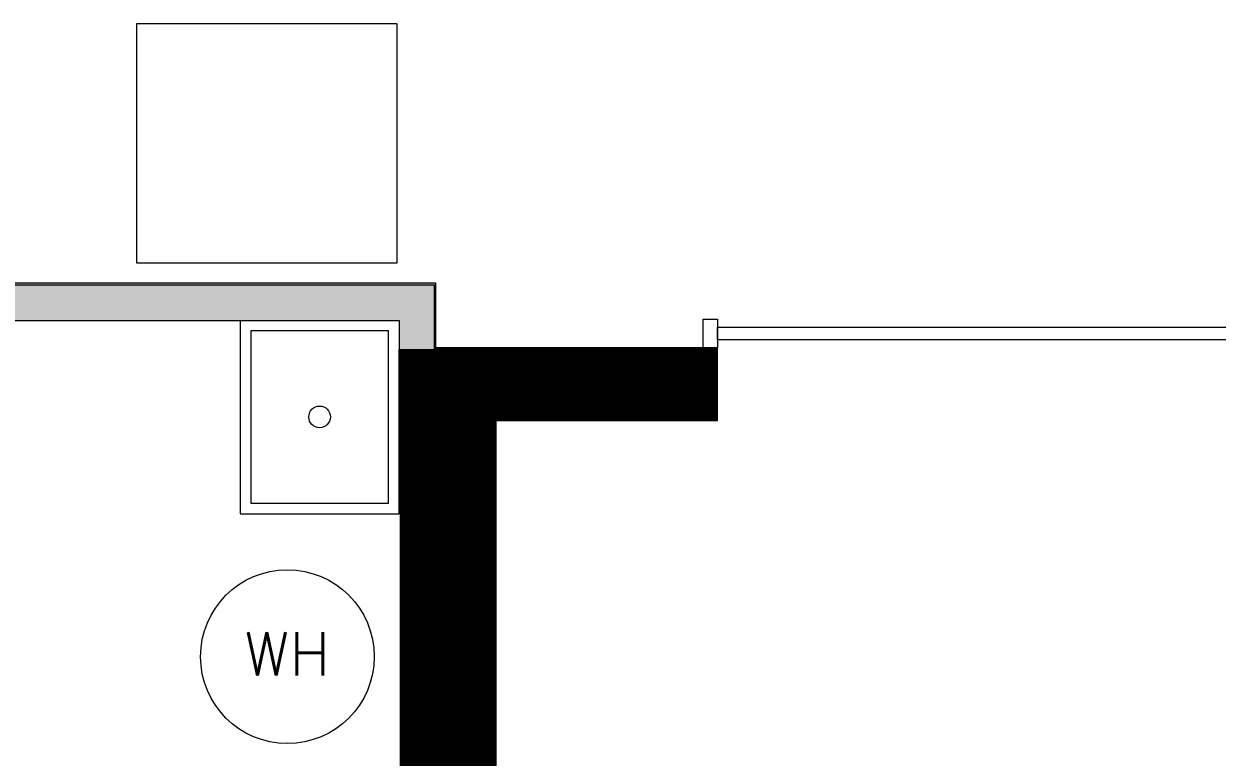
# Model space of a CAD drawing. Header units: inches. Extents: x -675 to 1187, y -924 to 1124.
# Drawn here: x 695.6 to 860.5, y -526.4 to -425.2 of the extents above; entities that cross this region are included whole.
import ezdxf

# ---------------------------------------------------------------- set-up
doc = ezdxf.new("R2010")
doc.units = ezdxf.units.IN
doc.header["$MEASUREMENT"] = 0
for name, color, linetype, lineweight in [('A-Furn-Chair', 250, 'Continuous', 13), ('A-Wall-E', 50, 'Continuous', 9), ('A-WALL-PATT', 111, 'Continuous', 13), ('Base_dwg', 8, 'Continuous', 9), ('core and shell', 50, 'Continuous', 9), ('I-WALL', 2, 'Continuous', 13)]:
    doc.layers.add(name, color=color, linetype=linetype, lineweight=lineweight)
doc.styles.add('RomanS_1', font='romans__.ttf', dxfattribs={"height": 6})

# ---------------------------------------------------------------- blocks, each defined once
blk = doc.blocks.new('Base_dwg__U390-727964-Level 1 Copy 1')
at = {"layer": 'A-Wall-E'}
for points in [[(-2.25, -2.25), (-2.5, -2.5), (65.21, -2.5), (65.21, -2.25), (2.56, -2.25)], [(109.27, -2.25), (105.21, -2.25), (105.21, -2.5), (114.21, -2.5), (113.96, -2.25)]]:
    blk.add_hatch(color=256, dxfattribs=at).paths.add_polyline_path(points, flags=0)
at = {"layer": 'A-Wall-E', "flags": 128}
for points in [[(-2.5, -2.5), (65.21, -2.5), (65.21, -2.25)], [(105.21, -2.25), (105.21, -2.5), (114.21, -2.5)]]:
    blk.add_lwpolyline(points, dxfattribs=at)
blk = doc.blocks.new('Base_dwg__U392-727966-Level 1 Copy 1')
at = {"layer": 'A-Wall-E'}
blk.add_hatch(color=256, dxfattribs=at).paths.add_polyline_path([(6.51, 2.5), (-2.5, 2.5), (-2.25, 2.25), (-2.25, 2.31), (6.51, 2.31)], flags=0)
at = {"layer": 'A-Wall-E', "flags": 128}
blk.add_lwpolyline([(6.51, 2.31), (6.51, 2.5), (-2.5, 2.5)], dxfattribs=at)
blk = doc.blocks.new('Base_dwg-531197-Level 1 Copy 1')
at = {"color": 50, "lineweight": 9}
blk.add_circle((1732.83, 411.39), 12, dxfattribs=at)
at = {"layer": 'A-Furn-Chair', "flags": 128}
for points in [[(1712, 498.8), (1712, 465.8), (1748, 465.8), (1748, 498.8)], [(1727.79, 432.61), (1746.79, 432.61), (1746.79, 456.41), (1727.79, 456.41), (1727.79, 432.61), (1746.79, 432.61), (1746.79, 456.41), (1727.79, 456.41)]]:
    blk.add_lwpolyline(points, close=True, dxfattribs=at)
blk.add_lwpolyline([(1726.29, 457.84), (1726.29, 431.11), (1748.29, 431.11), (1748.29, 453.83)], dxfattribs=at)
blk.add_lwpolyline([(1726.29, 457.84), (1726.29, 431.11), (1748.29, 431.11), (1748.29, 453.83)], dxfattribs=at)
at = {"layer": 'A-Furn-Chair'}
blk.add_circle((1737.29, 444.51), 1.5, dxfattribs=at)
blk.add_circle((1737.29, 444.51), 1.5, dxfattribs=at)
at = {"layer": 'core and shell'}
for p, q in [((1804.29, 456.91), (1876.29, 456.91)), ((1753.17, 454.03), (1753.29, 454.03)), ((1792.29, 453.96), (1753.17, 453.96)), ((1792.29, 453.83), (1753.17, 453.83)), ((1761.77, 444.03), (1761.77, 454.03)), ((1761.9, 444.03), (1761.9, 454.03)), ((1762.02, 444.03), (1762.02, 454.03)), ((1762.15, 444.03), (1762.15, 454.03)), ((1762.27, 444.03), (1762.27, 454.03)), ((1762.4, 444.03), (1762.4, 454.03)), ((1762.52, 444.03), (1762.52, 454.03)), ((1762.65, 444.03), (1762.65, 454.03)), ((1762.77, 444.03), (1762.77, 454.03)), ((1762.9, 444.03), (1762.9, 454.03)), ((1763.02, 444.03), (1763.02, 454.03)), ((1763.15, 444.03), (1763.15, 454.03)), ((1763.27, 444.03), (1763.27, 454.03)), ((1763.4, 444.03), (1763.4, 454.03)), ((1763.52, 444.03), (1763.52, 454.03)), ((1763.65, 444.03), (1763.65, 454.03)), ((1763.77, 444.03), (1763.77, 454.03)), ((1763.9, 444.03), (1763.9, 454.03)), ((1764.02, 444.03), (1764.02, 454.03)), ((1764.15, 444.03), (1764.15, 454.03)), ((1764.27, 444.03), (1764.27, 454.03)), ((1764.4, 444.03), (1764.4, 454.03)), ((1764.52, 444.03), (1764.52, 454.03)), ((1764.65, 444.03), (1764.65, 454.03)), ((1764.77, 444.03), (1764.77, 454.03)), ((1764.9, 444.03), (1764.9, 454.03)), ((1765.02, 444.03), (1765.02, 454.03)), ((1765.15, 444.03), (1765.15, 454.03)), ((1765.27, 444.03), (1765.27, 454.03)), ((1765.4, 444.03), (1765.4, 454.03)), ((1765.52, 444.03), (1765.52, 454.03)), ((1765.65, 444.03), (1765.65, 454.03)), ((1765.77, 444.03), (1765.77, 454.03)), ((1765.9, 444.03), (1765.9, 454.03)), ((1766.02, 444.03), (1766.02, 454.03)), ((1766.15, 444.03), (1766.15, 454.03)), ((1766.27, 444.03), (1766.27, 454.03)), ((1766.4, 444.03), (1766.4, 454.03)), ((1766.52, 444.03), (1766.52, 454.03)), ((1766.65, 444.03), (1766.65, 454.03)), ((1766.77, 444.03), (1766.77, 454.03)), ((1766.9, 444.03), (1766.9, 454.03)), ((1767.02, 444.03), (1767.02, 454.03)), ((1767.15, 444.03), (1767.15, 454.03)), ((1767.27, 444.03), (1767.27, 454.03)), ((1767.4, 444.03), (1767.4, 454.03)), ((1767.52, 444.03), (1767.52, 454.03)), ((1767.65, 444.03), (1767.65, 454.03)), ((1767.77, 444.03), (1767.77, 454.03)), ((1767.9, 444.03), (1767.9, 454.03)), ((1768.02, 444.03), (1768.02, 454.03)), ((1768.15, 444.03), (1768.15, 454.03)), ((1768.27, 444.03), (1768.27, 454.03)), ((1768.4, 444.03), (1768.4, 454.03)), ((1768.52, 444.03), (1768.52, 454.03)), ((1768.65, 444.03), (1768.65, 454.03)), ((1768.77, 444.03), (1768.77, 454.03)), ((1768.9, 444.03), (1768.9, 454.03)), ((1769.02, 444.03), (1769.02, 454.03)), ((1769.15, 444.03), (1769.15, 454.03)), ((1769.27, 444.03), (1769.27, 454.03)), ((1769.4, 444.03), (1769.4, 454.03)), ((1769.52, 444.03), (1769.52, 454.03)), ((1769.65, 444.03), (1769.65, 454.03)), ((1769.77, 444.03), (1769.77, 454.03)), ((1769.9, 444.03), (1769.9, 454.03)), ((1770.02, 444.03), (1770.02, 454.03)), ((1770.15, 444.03), (1770.15, 454.03)), ((1770.27, 444.03), (1770.27, 454.03)), ((1770.4, 444.03), (1770.4, 454.03)), ((1770.52, 444.03), (1770.52, 454.03)), ((1770.65, 444.03), (1770.65, 454.03)), ((1770.77, 444.03), (1770.77, 454.03)), ((1770.9, 444.03), (1770.9, 454.03)), ((1771.02, 444.03), (1771.02, 454.03)), ((1771.15, 444.03), (1771.15, 454.03)), ((1771.27, 444.03), (1771.27, 454.03)), ((1771.4, 444.03), (1771.4, 454.03)), ((1771.52, 444.03), (1771.52, 454.03)), ((1771.65, 444.03), (1771.65, 454.03)), ((1771.77, 444.03), (1771.77, 454.03)), ((1771.9, 444.03), (1771.9, 454.03)), ((1772.02, 444.03), (1772.02, 454.03)), ((1772.15, 444.03), (1772.15, 454.03)), ((1772.27, 444.03), (1772.27, 454.03)), ((1772.4, 444.03), (1772.4, 454.03)), ((1772.52, 444.03), (1772.52, 454.03)), ((1772.65, 444.03), (1772.65, 454.03)), ((1772.77, 444.03), (1772.77, 454.03)), ((1772.9, 444.03), (1772.9, 454.03)), ((1773.02, 444.03), (1773.02, 454.03)), ((1773.15, 444.03), (1773.15, 454.03)), ((1773.27, 444.03), (1773.27, 454.03)), ((1773.4, 444.03), (1773.4, 454.03)), ((1773.52, 444.03), (1773.52, 454.03)), ((1773.65, 444.03), (1773.65, 454.03)), ((1773.77, 444.03), (1773.77, 454.03)), ((1773.9, 444.03), (1773.9, 454.03)), ((1774.02, 444.03), (1774.02, 454.03)), ((1774.15, 444.03), (1774.15, 454.03)), ((1774.27, 444.03), (1774.27, 454.03)), ((1774.4, 444.03), (1774.4, 454.03)), ((1774.52, 444.03), (1774.52, 454.03)), ((1774.65, 444.03), (1774.65, 454.03)), ((1774.77, 444.03), (1774.77, 454.03)), ((1774.9, 444.03), (1774.9, 454.03)), ((1775.02, 444.03), (1775.02, 454.03)), ((1775.15, 444.03), (1775.15, 454.03)), ((1775.27, 444.03), (1775.27, 454.03)), ((1775.4, 444.03), (1775.4, 454.03)), ((1775.52, 444.03), (1775.52, 454.03)), ((1775.65, 444.03), (1775.65, 454.03)), ((1775.77, 444.03), (1775.77, 454.03)), ((1775.9, 444.03), (1775.9, 454.03)), ((1776.02, 444.03), (1776.02, 454.03)), ((1776.15, 444.03), (1776.15, 454.03)), ((1776.27, 444.03), (1776.27, 454.03)), ((1776.4, 444.03), (1776.4, 454.03)), ((1776.52, 444.03), (1776.52, 454.03)), ((1776.65, 444.03), (1776.65, 454.03)), ((1776.77, 444.03), (1776.77, 454.03)), ((1776.9, 444.03), (1776.9, 454.03)), ((1777.02, 444.03), (1777.02, 454.03)), ((1777.15, 444.03), (1777.15, 454.03)), ((1777.27, 444.03), (1777.27, 454.03)), ((1777.4, 444.03), (1777.4, 454.03)), ((1777.52, 444.03), (1777.52, 454.03)), ((1777.65, 444.03), (1777.65, 454.03)), ((1777.77, 444.03), (1777.77, 454.03)), ((1777.9, 444.03), (1777.9, 454.03)), ((1778.02, 444.03), (1778.02, 454.03)), ((1778.15, 444.03), (1778.15, 454.03)), ((1778.27, 444.03), (1778.27, 454.03)), ((1778.4, 444.03), (1778.4, 454.03)), ((1778.52, 444.03), (1778.52, 454.03)), ((1778.65, 444.03), (1778.65, 454.03)), ((1778.77, 444.03), (1778.77, 454.03)), ((1778.9, 444.03), (1778.9, 454.03)), ((1779.02, 444.03), (1779.02, 454.03)), ((1779.15, 444.03), (1779.15, 454.03)), ((1779.27, 444.03), (1779.27, 454.03)), ((1779.4, 444.03), (1779.4, 454.03)), ((1779.52, 444.03), (1779.52, 454.03)), ((1779.65, 444.03), (1779.65, 454.03)), ((1779.77, 444.03), (1779.77, 454.03)), ((1779.9, 444.03), (1779.9, 454.03)), ((1780.02, 444.03), (1780.02, 454.03)), ((1780.15, 444.03), (1780.15, 454.03)), ((1780.27, 444.03), (1780.27, 454.03)), ((1780.4, 444.03), (1780.4, 454.03)), ((1780.52, 444.03), (1780.52, 454.03)), ((1780.65, 444.03), (1780.65, 454.03)), ((1780.77, 444.03), (1780.77, 454.03)), ((1780.9, 444.03), (1780.9, 454.03)), ((1781.02, 444.03), (1781.02, 454.03)), ((1781.15, 444.03), (1781.15, 454.03)), ((1781.27, 444.03), (1781.27, 454.03)), ((1781.4, 444.03), (1781.4, 454.03)), ((1781.52, 444.03), (1781.52, 454.03)), ((1781.65, 444.03), (1781.65, 454.03)), ((1781.77, 444.03), (1781.77, 454.03)), ((1781.9, 444.03), (1781.9, 454.03)), ((1782.02, 444.03), (1782.02, 454.03)), ((1782.15, 444.03), (1782.15, 454.03)), ((1782.27, 444.03), (1782.27, 454.03)), ((1782.4, 444.03), (1782.4, 454.03)), ((1782.52, 444.03), (1782.52, 454.03)), ((1782.65, 444.03), (1782.65, 454.03)), ((1782.77, 444.03), (1782.77, 454.03)), ((1782.9, 444.03), (1782.9, 454.03)), ((1783.02, 444.03), (1783.02, 454.03)), ((1783.15, 444.03), (1783.15, 454.03)), ((1783.27, 444.03), (1783.27, 454.03)), ((1783.4, 444.03), (1783.4, 454.03)), ((1783.52, 444.03), (1783.52, 454.03)), ((1783.65, 444.03), (1783.65, 454.03)), ((1783.77, 444.03), (1783.77, 454.03)), ((1783.9, 444.03), (1783.9, 454.03)), ((1784.02, 444.03), (1784.02, 454.03)), ((1784.15, 444.03), (1784.15, 454.03)), ((1784.27, 444.03), (1784.27, 454.03)), ((1784.4, 444.03), (1784.4, 454.03)), ((1784.52, 444.03), (1784.52, 454.03)), ((1784.65, 444.03), (1784.65, 454.03)), ((1784.77, 444.03), (1784.77, 454.03)), ((1784.9, 444.03), (1784.9, 454.03)), ((1785.02, 444.03), (1785.02, 454.03)), ((1785.15, 444.03), (1785.15, 454.03)), ((1785.27, 444.03), (1785.27, 454.03)), ((1785.4, 444.03), (1785.4, 454.03)), ((1785.52, 444.03), (1785.52, 454.03)), ((1785.65, 444.03), (1785.65, 454.03)), ((1785.77, 444.03), (1785.77, 454.03)), ((1785.9, 444.03), (1785.9, 454.03)), ((1786.02, 444.03), (1786.02, 454.03)), ((1786.15, 444.03), (1786.15, 454.03)), ((1786.27, 444.03), (1786.27, 454.03)), ((1786.4, 444.03), (1786.4, 454.03)), ((1786.52, 444.03), (1786.52, 454.03)), ((1786.65, 444.03), (1786.65, 454.03)), ((1786.77, 444.03), (1786.77, 454.03)), ((1786.9, 444.03), (1786.9, 454.03)), ((1787.02, 444.03), (1787.02, 454.03)), ((1787.15, 444.03), (1787.15, 454.03)), ((1787.27, 444.03), (1787.27, 454.03)), ((1787.4, 444.03), (1787.4, 454.03)), ((1787.52, 444.03), (1787.52, 454.03)), ((1787.65, 444.03), (1787.65, 454.03)), ((1787.77, 444.03), (1787.77, 454.03)), ((1787.9, 444.03), (1787.9, 454.03)), ((1788.02, 444.03), (1788.02, 454.03)), ((1788.15, 444.03), (1788.15, 454.03)), ((1788.27, 444.03), (1788.27, 454.03)), ((1788.4, 444.03), (1788.4, 454.03)), ((1788.52, 444.03), (1788.52, 454.03)), ((1788.65, 444.03), (1788.65, 454.03)), ((1788.77, 444.03), (1788.77, 454.03)), ((1788.9, 444.03), (1788.9, 454.03)), ((1789.02, 444.03), (1789.02, 454.03)), ((1789.15, 444.03), (1789.15, 454.03)), ((1789.27, 444.03), (1789.27, 454.03)), ((1789.4, 444.03), (1789.4, 454.03)), ((1789.52, 444.03), (1789.52, 454.03)), ((1789.65, 444.03), (1789.65, 454.03)), ((1789.77, 444.03), (1789.77, 454.03)), ((1789.9, 444.03), (1789.9, 454.03)), ((1790.02, 444.03), (1790.02, 454.03)), ((1790.15, 444.03), (1790.15, 454.03)), ((1790.27, 444.03), (1790.27, 454.03)), ((1790.4, 444.03), (1790.4, 454.03)), ((1790.52, 444.03), (1790.52, 454.03)), ((1790.65, 444.03), (1790.65, 454.03)), ((1790.77, 444.03), (1790.77, 454.03)), ((1790.9, 444.03), (1790.9, 454.03)), ((1791.02, 444.03), (1791.02, 454.03)), ((1791.15, 444.03), (1791.15, 454.03)), ((1791.27, 444.03), (1791.27, 454.03)), ((1791.4, 444.03), (1791.4, 454.03)), ((1791.52, 444.03), (1791.52, 454.03)), ((1791.65, 444.03), (1791.65, 454.03)), ((1791.77, 444.03), (1791.77, 454.03)), ((1791.9, 444.03), (1791.9, 454.03)), ((1792.02, 444.03), (1792.02, 454.03)), ((1792.15, 444.03), (1792.15, 454.03)), ((1792.27, 444.03), (1792.27, 454.03)), ((1761.67, 443.96), (1748.42, 443.96)), ((1761.67, 443.83), (1748.42, 443.83)), ((1761.67, 443.71), (1748.42, 443.71)), ((1761.67, 443.58), (1748.42, 443.58)), ((1761.67, 443.46), (1748.42, 443.46)), ((1761.67, 443.33), (1748.42, 443.33)), ((1761.67, 443.21), (1748.42, 443.21)), ((1761.67, 443.08), (1748.42, 443.08)), ((1761.67, 442.96), (1748.42, 442.96)), ((1761.67, 442.83), (1748.42, 442.83)), ((1761.67, 442.71), (1748.42, 442.71)), ((1761.67, 442.58), (1748.42, 442.58)), ((1761.67, 442.46), (1748.42, 442.46)), ((1761.67, 442.33), (1748.42, 442.33)), ((1761.67, 442.21), (1748.42, 442.21)), ((1761.67, 442.08), (1748.42, 442.08)), ((1761.67, 441.96), (1748.42, 441.96)), ((1761.67, 441.83), (1748.42, 441.83)), ((1761.67, 441.71), (1748.42, 441.71)), ((1761.67, 441.58), (1748.42, 441.58)), ((1761.67, 441.46), (1748.42, 441.46)), ((1761.67, 441.33), (1748.42, 441.33)), ((1761.67, 441.21), (1748.42, 441.21)), ((1761.67, 441.08), (1748.42, 441.08)), ((1761.67, 440.96), (1748.42, 440.96)), ((1761.67, 440.83), (1748.42, 440.83)), ((1761.67, 440.71), (1748.42, 440.71)), ((1761.67, 440.58), (1748.42, 440.58)), ((1761.67, 440.46), (1748.42, 440.46)), ((1761.67, 440.33), (1748.42, 440.33)), ((1761.67, 440.21), (1748.42, 440.21)), ((1761.67, 440.08), (1748.42, 440.08)), ((1761.67, 439.96), (1748.42, 439.96)), ((1761.67, 439.83), (1748.42, 439.83)), ((1761.67, 439.71), (1748.42, 439.71)), ((1761.67, 439.58), (1748.42, 439.58)), ((1761.67, 439.46), (1748.42, 439.46)), ((1761.67, 439.33), (1748.42, 439.33)), ((1761.67, 439.21), (1748.42, 439.21)), ((1761.67, 439.08), (1748.42, 439.08)), ((1761.67, 438.96), (1748.42, 438.96)), ((1761.67, 438.83), (1748.42, 438.83)), ((1761.67, 438.71), (1748.42, 438.71)), ((1761.67, 438.58), (1748.42, 438.58)), ((1761.67, 438.46), (1748.42, 438.46)), ((1761.67, 438.33), (1748.42, 438.33)), ((1761.67, 438.21), (1748.42, 438.21)), ((1761.67, 438.08), (1748.42, 438.08)), ((1761.67, 437.96), (1748.42, 437.96)), ((1761.67, 437.83), (1748.42, 437.83)), ((1761.67, 437.71), (1748.42, 437.71)), ((1761.67, 437.58), (1748.42, 437.58)), ((1761.67, 437.46), (1748.42, 437.46)), ((1761.67, 437.33), (1748.42, 437.33)), ((1761.67, 437.21), (1748.42, 437.21)), ((1761.67, 437.08), (1748.42, 437.08)), ((1761.67, 436.96), (1748.42, 436.96)), ((1761.67, 436.83), (1748.42, 436.83)), ((1761.67, 436.71), (1748.42, 436.71)), ((1761.67, 436.58), (1748.42, 436.58)), ((1761.67, 436.46), (1748.42, 436.46)), ((1761.67, 436.33), (1748.42, 436.33)), ((1761.67, 436.21), (1748.42, 436.21)), ((1761.67, 436.08), (1748.42, 436.08)), ((1761.67, 435.96), (1748.42, 435.96)), ((1761.67, 435.83), (1748.42, 435.83)), ((1761.67, 435.71), (1748.42, 435.71)), ((1761.67, 435.58), (1748.42, 435.58)), ((1761.67, 435.46), (1748.42, 435.46)), ((1761.67, 435.33), (1748.42, 435.33)), ((1761.67, 435.21), (1748.42, 435.21)), ((1761.67, 435.08), (1748.42, 435.08)), ((1761.67, 434.96), (1748.42, 434.96)), ((1761.67, 434.83), (1748.42, 434.83)), ((1761.67, 434.71), (1748.42, 434.71)), ((1761.67, 434.58), (1748.42, 434.58)), ((1761.67, 434.46), (1748.42, 434.46)), ((1761.67, 434.33), (1748.42, 434.33)), ((1761.67, 434.21), (1748.42, 434.21)), ((1761.67, 434.08), (1748.42, 434.08)), ((1761.67, 433.96), (1748.42, 433.96)), ((1761.67, 433.83), (1748.42, 433.83)), ((1761.67, 433.71), (1748.42, 433.71)), ((1761.67, 433.58), (1748.42, 433.58)), ((1761.67, 433.46), (1748.42, 433.46)), ((1761.67, 433.33), (1748.42, 433.33)), ((1761.67, 433.21), (1748.42, 433.21)), ((1761.67, 433.08), (1748.42, 433.08)), ((1761.67, 432.96), (1748.42, 432.96)), ((1761.67, 432.83), (1748.42, 432.83)), ((1761.67, 432.71), (1748.42, 432.71)), ((1761.67, 432.58), (1748.42, 432.58)), ((1761.67, 432.46), (1748.42, 432.46)), ((1761.67, 432.33), (1748.42, 432.33)), ((1761.67, 432.21), (1748.42, 432.21)), ((1761.67, 432.08), (1748.42, 432.08)), ((1761.67, 431.96), (1748.42, 431.96)), ((1761.67, 431.83), (1748.42, 431.83)), ((1761.67, 431.71), (1748.42, 431.71)), ((1761.67, 431.58), (1748.42, 431.58)), ((1761.67, 431.46), (1748.42, 431.46)), ((1761.67, 431.33), (1748.42, 431.33)), ((1761.67, 431.21), (1748.42, 431.21)), ((1761.67, 431.08), (1748.42, 431.08)), ((1761.67, 430.96), (1748.42, 430.96)), ((1761.67, 430.83), (1748.42, 430.83)), ((1761.67, 430.71), (1748.42, 430.71)), ((1761.67, 430.58), (1748.42, 430.58)), ((1761.67, 430.46), (1748.42, 430.46)), ((1761.67, 430.33), (1748.42, 430.33)), ((1761.67, 430.21), (1748.42, 430.21)), ((1761.67, 430.08), (1748.42, 430.08)), ((1761.67, 429.96), (1748.42, 429.96)), ((1761.67, 429.83), (1748.42, 429.83)), ((1761.67, 429.71), (1748.42, 429.71)), ((1761.67, 429.58), (1748.42, 429.58)), ((1761.67, 429.46), (1748.42, 429.46)), ((1761.67, 429.33), (1748.42, 429.33)), ((1761.67, 429.21), (1748.42, 429.21)), ((1761.67, 429.08), (1748.42, 429.08)), ((1761.67, 428.96), (1748.42, 428.96)), ((1761.67, 428.83), (1748.42, 428.83)), ((1761.67, 428.71), (1748.42, 428.71)), ((1761.67, 428.58), (1748.42, 428.58)), ((1761.67, 428.46), (1748.42, 428.46)), ((1761.67, 428.33), (1748.42, 428.33)), ((1761.67, 428.21), (1748.42, 428.21)), ((1761.67, 428.08), (1748.42, 428.08)), ((1761.67, 427.96), (1748.42, 427.96)), ((1761.67, 427.83), (1748.42, 427.83)), ((1761.67, 427.71), (1748.42, 427.71)), ((1761.67, 427.58), (1748.42, 427.58)), ((1761.67, 427.46), (1748.42, 427.46)), ((1761.67, 427.33), (1748.42, 427.33)), ((1761.67, 427.21), (1748.42, 427.21)), ((1761.67, 427.08), (1748.42, 427.08)), ((1761.67, 426.96), (1748.42, 426.96)), ((1761.67, 426.83), (1748.42, 426.83)), ((1761.67, 426.71), (1748.42, 426.71)), ((1761.67, 426.58), (1748.42, 426.58)), ((1761.67, 426.46), (1748.42, 426.46)), ((1761.67, 426.33), (1748.42, 426.33)), ((1761.67, 426.21), (1748.42, 426.21)), ((1761.67, 426.08), (1748.42, 426.08)), ((1761.67, 425.96), (1748.42, 425.96)), ((1761.67, 425.83), (1748.42, 425.83)), ((1761.67, 425.71), (1748.42, 425.71)), ((1761.67, 425.58), (1748.42, 425.58)), ((1761.67, 425.46), (1748.42, 425.46)), ((1761.67, 425.33), (1748.42, 425.33)), ((1761.67, 425.21), (1748.42, 425.21)), ((1761.67, 425.08), (1748.42, 425.08)), ((1761.67, 424.96), (1748.42, 424.96)), ((1761.67, 424.83), (1748.42, 424.83)), ((1761.67, 424.71), (1748.42, 424.71)), ((1761.67, 424.58), (1748.42, 424.58)), ((1761.67, 424.46), (1748.42, 424.46)), ((1761.67, 424.33), (1748.42, 424.33)), ((1761.67, 424.21), (1748.42, 424.21)), ((1761.67, 424.08), (1748.42, 424.08)), ((1761.67, 423.96), (1748.42, 423.96)), ((1761.67, 423.83), (1748.42, 423.83)), ((1761.67, 423.71), (1748.42, 423.71)), ((1761.67, 423.58), (1748.42, 423.58)), ((1761.67, 423.46), (1748.42, 423.46)), ((1761.67, 423.33), (1748.42, 423.33)), ((1761.67, 423.21), (1748.42, 423.21)), ((1761.67, 423.08), (1748.42, 423.08)), ((1761.67, 422.96), (1748.42, 422.96)), ((1761.67, 422.83), (1748.42, 422.83)), ((1761.67, 422.71), (1748.42, 422.71)), ((1761.67, 422.58), (1748.42, 422.58)), ((1761.67, 422.46), (1748.42, 422.46)), ((1761.67, 422.33), (1748.42, 422.33)), ((1761.67, 422.21), (1748.42, 422.21)), ((1761.67, 422.08), (1748.42, 422.08)), ((1761.67, 421.96), (1748.42, 421.96)), ((1761.67, 421.83), (1748.42, 421.83)), ((1761.67, 421.71), (1748.42, 421.71)), ((1761.67, 421.58), (1748.42, 421.58)), ((1761.67, 421.46), (1748.42, 421.46)), ((1761.67, 421.33), (1748.42, 421.33)), ((1761.67, 421.21), (1748.42, 421.21)), ((1761.67, 421.08), (1748.42, 421.08)), ((1761.67, 420.96), (1748.42, 420.96)), ((1761.67, 420.83), (1748.42, 420.83)), ((1761.67, 420.71), (1748.42, 420.71)), ((1761.67, 420.58), (1748.42, 420.58)), ((1761.67, 420.46), (1748.42, 420.46)), ((1761.67, 420.33), (1748.42, 420.33)), ((1761.67, 420.21), (1748.42, 420.21)), ((1761.67, 420.08), (1748.42, 420.08)), ((1761.67, 419.96), (1748.42, 419.96)), ((1761.67, 419.83), (1748.42, 419.83)), ((1761.67, 419.71), (1748.42, 419.71)), ((1761.67, 419.58), (1748.42, 419.58)), ((1761.67, 419.46), (1748.42, 419.46)), ((1761.67, 419.33), (1748.42, 419.33)), ((1761.67, 419.21), (1748.42, 419.21)), ((1761.67, 419.08), (1748.42, 419.08)), ((1761.67, 418.96), (1748.42, 418.96)), ((1761.67, 418.83), (1748.42, 418.83)), ((1761.67, 418.71), (1748.42, 418.71)), ((1761.67, 418.58), (1748.42, 418.58)), ((1761.67, 418.46), (1748.42, 418.46)), ((1761.67, 418.33), (1748.42, 418.33)), ((1761.67, 418.21), (1748.42, 418.21)), ((1761.67, 418.08), (1748.42, 418.08)), ((1761.67, 417.96), (1748.42, 417.96)), ((1761.67, 417.83), (1748.42, 417.83)), ((1761.67, 417.71), (1748.42, 417.71)), ((1761.67, 417.58), (1748.42, 417.58)), ((1761.67, 417.46), (1748.42, 417.46)), ((1761.67, 417.33), (1748.42, 417.33)), ((1761.67, 417.21), (1748.42, 417.21)), ((1761.67, 417.08), (1748.42, 417.08)), ((1761.67, 416.96), (1748.42, 416.96)), ((1761.67, 416.83), (1748.42, 416.83)), ((1761.67, 416.71), (1748.42, 416.71)), ((1761.67, 416.58), (1748.42, 416.58)), ((1761.67, 416.46), (1748.42, 416.46)), ((1761.67, 416.33), (1748.42, 416.33)), ((1761.67, 416.21), (1748.42, 416.21)), ((1761.67, 416.08), (1748.42, 416.08)), ((1761.67, 415.96), (1748.42, 415.96)), ((1761.67, 415.83), (1748.42, 415.83)), ((1761.67, 415.71), (1748.42, 415.71)), ((1761.67, 415.58), (1748.42, 415.58)), ((1761.67, 415.46), (1748.42, 415.46)), ((1761.67, 415.33), (1748.42, 415.33)), ((1761.67, 415.21), (1748.42, 415.21)), ((1761.67, 415.08), (1748.42, 415.08)), ((1761.67, 414.96), (1748.42, 414.96)), ((1761.67, 414.83), (1748.42, 414.83)), ((1761.67, 414.71), (1748.42, 414.71)), ((1761.67, 414.58), (1748.42, 414.58)), ((1761.67, 414.46), (1748.42, 414.46)), ((1761.67, 414.33), (1748.42, 414.33)), ((1761.67, 414.21), (1748.42, 414.21)), ((1761.67, 414.08), (1748.42, 414.08)), ((1761.67, 413.96), (1748.42, 413.96)), ((1761.67, 413.83), (1748.42, 413.83)), ((1761.67, 413.71), (1748.42, 413.71)), ((1761.67, 413.58), (1748.42, 413.58)), ((1761.67, 413.46), (1748.42, 413.46)), ((1761.67, 413.33), (1748.42, 413.33)), ((1761.67, 413.21), (1748.42, 413.21)), ((1761.67, 413.08), (1748.42, 413.08)), ((1761.67, 412.96), (1748.42, 412.96)), ((1761.67, 412.83), (1748.42, 412.83)), ((1761.67, 412.71), (1748.42, 412.71)), ((1761.67, 412.58), (1748.42, 412.58)), ((1761.67, 412.46), (1748.42, 412.46)), ((1761.67, 412.33), (1748.42, 412.33)), ((1761.67, 412.21), (1748.42, 412.21)), ((1761.67, 412.08), (1748.42, 412.08)), ((1761.67, 411.96), (1748.42, 411.96)), ((1761.67, 411.83), (1748.42, 411.83)), ((1761.67, 411.71), (1748.42, 411.71)), ((1761.67, 411.58), (1748.42, 411.58)), ((1761.67, 411.46), (1748.42, 411.46)), ((1761.67, 411.33), (1748.42, 411.33)), ((1761.67, 411.21), (1748.42, 411.21)), ((1761.67, 411.08), (1748.42, 411.08)), ((1761.67, 410.96), (1748.42, 410.96)), ((1761.67, 410.83), (1748.42, 410.83)), ((1761.67, 410.71), (1748.42, 410.71)), ((1761.67, 410.58), (1748.42, 410.58)), ((1761.67, 410.46), (1748.42, 410.46)), ((1761.67, 410.33), (1748.42, 410.33)), ((1761.67, 410.21), (1748.42, 410.21)), ((1761.67, 410.08), (1748.42, 410.08)), ((1761.67, 409.96), (1748.42, 409.96)), ((1761.67, 409.83), (1748.42, 409.83)), ((1761.67, 409.71), (1748.42, 409.71)), ((1761.67, 409.58), (1748.42, 409.58)), ((1761.67, 409.46), (1748.42, 409.46)), ((1761.67, 409.33), (1748.42, 409.33)), ((1761.67, 409.21), (1748.42, 409.21)), ((1761.67, 409.08), (1748.42, 409.08)), ((1761.67, 408.96), (1748.42, 408.96)), ((1761.67, 408.83), (1748.42, 408.83)), ((1761.67, 408.71), (1748.42, 408.71)), ((1761.67, 408.58), (1748.42, 408.58)), ((1761.67, 408.46), (1748.42, 408.46)), ((1761.67, 408.33), (1748.42, 408.33)), ((1761.67, 408.21), (1748.42, 408.21)), ((1761.67, 408.08), (1748.42, 408.08)), ((1761.67, 407.96), (1748.42, 407.96)), ((1761.67, 407.83), (1748.42, 407.83)), ((1761.67, 407.71), (1748.42, 407.71)), ((1761.67, 407.58), (1748.42, 407.58)), ((1761.67, 407.46), (1748.42, 407.46)), ((1761.67, 407.33), (1748.42, 407.33)), ((1761.67, 407.21), (1748.42, 407.21)), ((1761.67, 407.08), (1748.42, 407.08)), ((1761.67, 406.96), (1748.42, 406.96)), ((1761.67, 406.83), (1748.42, 406.83)), ((1761.67, 406.71), (1748.42, 406.71)), ((1761.67, 406.58), (1748.42, 406.58)), ((1761.67, 406.46), (1748.42, 406.46)), ((1761.67, 406.33), (1748.42, 406.33)), ((1761.67, 406.21), (1748.42, 406.21)), ((1761.67, 406.08), (1748.42, 406.08)), ((1761.67, 405.96), (1748.42, 405.96)), ((1761.67, 405.83), (1748.42, 405.83)), ((1761.67, 405.71), (1748.42, 405.71)), ((1761.67, 405.58), (1748.42, 405.58)), ((1761.67, 405.46), (1748.42, 405.46)), ((1761.67, 405.33), (1748.42, 405.33)), ((1761.67, 405.21), (1748.42, 405.21)), ((1761.67, 405.08), (1748.42, 405.08)), ((1761.67, 404.96), (1748.42, 404.96)), ((1761.67, 404.83), (1748.42, 404.83)), ((1761.67, 404.71), (1748.42, 404.71)), ((1761.67, 404.58), (1748.42, 404.58)), ((1761.67, 404.46), (1748.42, 404.46)), ((1761.67, 404.33), (1748.42, 404.33)), ((1761.67, 404.21), (1748.42, 404.21)), ((1761.67, 404.08), (1748.42, 404.08)), ((1761.67, 403.96), (1748.42, 403.96)), ((1761.67, 403.83), (1748.42, 403.83)), ((1761.67, 403.71), (1748.42, 403.71)), ((1761.67, 403.58), (1748.42, 403.58)), ((1761.67, 403.46), (1748.42, 403.46)), ((1761.67, 403.33), (1748.42, 403.33)), ((1761.67, 403.21), (1748.42, 403.21)), ((1761.67, 403.08), (1748.42, 403.08)), ((1761.67, 402.96), (1748.42, 402.96)), ((1761.67, 402.83), (1748.42, 402.83)), ((1761.67, 402.71), (1748.42, 402.71)), ((1761.67, 402.58), (1748.42, 402.58)), ((1761.67, 402.46), (1748.42, 402.46)), ((1761.67, 402.33), (1748.42, 402.33)), ((1761.67, 402.21), (1748.42, 402.21)), ((1761.67, 402.08), (1748.42, 402.08)), ((1761.67, 401.96), (1748.42, 401.96)), ((1761.67, 401.83), (1748.42, 401.83)), ((1761.67, 401.71), (1748.42, 401.71)), ((1761.67, 401.58), (1748.42, 401.58)), ((1761.67, 401.46), (1748.42, 401.46)), ((1761.67, 401.33), (1748.42, 401.33)), ((1761.67, 401.21), (1748.42, 401.21)), ((1761.67, 401.08), (1748.42, 401.08)), ((1761.67, 400.96), (1748.42, 400.96)), ((1761.67, 400.83), (1748.42, 400.83)), ((1761.67, 400.71), (1748.42, 400.71)), ((1761.67, 400.58), (1748.42, 400.58)), ((1761.67, 400.46), (1748.42, 400.46)), ((1761.67, 400.33), (1748.42, 400.33)), ((1761.67, 400.21), (1748.42, 400.21)), ((1761.67, 400.08), (1748.42, 400.08)), ((1761.67, 399.96), (1748.42, 399.96)), ((1761.67, 399.83), (1748.42, 399.83)), ((1761.67, 399.71), (1748.42, 399.71)), ((1761.67, 399.58), (1748.42, 399.58)), ((1761.67, 399.46), (1748.42, 399.46)), ((1761.67, 399.33), (1748.42, 399.33)), ((1761.67, 399.21), (1748.42, 399.21)), ((1761.67, 399.08), (1748.42, 399.08)), ((1761.67, 398.96), (1748.42, 398.96)), ((1761.67, 398.83), (1748.42, 398.83)), ((1761.67, 398.71), (1748.42, 398.71)), ((1761.67, 398.58), (1748.42, 398.58)), ((1761.67, 398.46), (1748.42, 398.46)), ((1761.67, 398.33), (1748.42, 398.33)), ((1761.67, 398.21), (1748.42, 398.21)), ((1761.67, 398.08), (1748.42, 398.08)), ((1761.67, 397.96), (1748.42, 397.96)), ((1761.67, 397.83), (1748.42, 397.83)), ((1761.67, 397.71), (1748.42, 397.71)), ((1761.67, 397.58), (1748.42, 397.58))]:
    blk.add_line(p, q, dxfattribs=at)
at = {"layer": 'core and shell', "flags": 128}
for points in [[(1792.29, 454.03), (1790.29, 454.03), (1790.29, 458.03), (1792.29, 458.03)], [(1888.29, 456.91), (1888.29, 455.16), (1792.29, 455.16), (1792.29, 456.91)]]:
    blk.add_lwpolyline(points, close=True, dxfattribs=at)
for points in [[(1735.51, 326.21), (1752.02, 326.21), (1752.02, 359.87), (1752.02, 451.31), (1752.02, 453.83)], [(1739.37, 331.08), (1754.77, 331.08), (1754.77, 359.87), (1754.77, 449.23), (1754.77, 454.03)], [(1739.54, 331.33), (1754.9, 331.33), (1754.9, 359.87), (1754.9, 449.14), (1754.9, 454.03)], [(1739.71, 331.58), (1755.02, 331.58), (1755.02, 359.87), (1755.02, 449.05), (1755.02, 454.03)], [(1739.88, 331.83), (1755.15, 331.83), (1755.15, 359.87), (1755.15, 448.95), (1755.15, 454.03)], [(1740.05, 332.08), (1755.27, 332.08), (1755.27, 359.87), (1755.27, 448.86), (1755.27, 454.03)], [(1742.57, 336.33), (1757.15, 336.33), (1757.15, 359.87), (1757.15, 447.44), (1757.15, 454.03)], [(1746.48, 346.08), (1760.15, 346.08), (1760.15, 359.87), (1760.15, 445.18), (1760.15, 454.03)], [(1748.08, 354.08), (1761.4, 354.08), (1761.4, 359.87), (1761.4, 444.23), (1761.4, 454.03)], [(1748.42, 453.83), (1748.42, 359.87), (1761.67, 359.87), (1761.67, 444.03), (1792.29, 444.03), (1792.29, 454.03), (1753.17, 454.03)], [(1792.29, 453.71), (1748.84, 453.71), (1748.42, 453.71)], [(1792.29, 453.58), (1749.01, 453.58), (1748.42, 453.58)], [(1748.52, 321.15), (1748.52, 359.87), (1748.52, 453.83)], [(1748.65, 321.32), (1748.65, 359.87), (1748.65, 453.83)], [(1748.77, 321.48), (1748.77, 359.87), (1748.77, 453.76), (1748.77, 453.83)], [(1748.9, 321.65), (1748.9, 359.87), (1748.9, 453.67), (1748.9, 453.83)], [(1749.02, 321.81), (1749.02, 359.87), (1749.02, 453.57), (1749.02, 453.83)], [(1749.15, 321.98), (1749.15, 359.87), (1749.15, 453.48), (1749.15, 453.83)], [(1749.27, 322.15), (1749.27, 359.87), (1749.27, 453.39), (1749.27, 453.83)], [(1749.4, 322.32), (1749.4, 359.87), (1749.4, 453.29), (1749.4, 453.83)], [(1749.52, 322.49), (1749.52, 359.87), (1749.52, 453.2), (1749.52, 453.83)], [(1749.65, 322.67), (1749.65, 359.87), (1749.65, 453.1), (1749.65, 453.83)], [(1749.77, 322.84), (1749.77, 359.87), (1749.77, 453.01), (1749.77, 453.83)], [(1749.9, 323.02), (1749.9, 359.87), (1749.9, 452.91), (1749.9, 453.83)], [(1750.02, 323.19), (1750.02, 359.87), (1750.02, 452.82), (1750.02, 453.83)], [(1750.15, 323.37), (1750.15, 359.87), (1750.15, 452.73), (1750.15, 453.83)], [(1750.27, 323.55), (1750.27, 359.87), (1750.27, 452.63), (1750.27, 453.83)], [(1750.4, 323.73), (1750.4, 359.87), (1750.4, 452.54), (1750.4, 453.83)], [(1750.52, 323.91), (1750.52, 359.87), (1750.52, 452.44), (1750.52, 453.83)], [(1750.65, 324.09), (1750.65, 359.87), (1750.65, 452.35), (1750.65, 453.83)], [(1750.77, 324.28), (1750.77, 359.87), (1750.77, 452.25), (1750.77, 453.83)], [(1750.9, 324.46), (1750.9, 359.87), (1750.9, 452.16), (1750.9, 453.83)], [(1751.02, 324.65), (1751.02, 359.87), (1751.02, 452.06), (1751.02, 453.83)], [(1751.15, 324.84), (1751.15, 359.87), (1751.15, 451.97), (1751.15, 453.83)], [(1751.27, 325.03), (1751.27, 359.87), (1751.27, 451.88), (1751.27, 453.83)], [(1751.4, 325.22), (1751.4, 359.87), (1751.4, 451.78), (1751.4, 453.83)], [(1751.52, 325.42), (1751.52, 359.87), (1751.52, 451.69), (1751.52, 453.83)], [(1751.65, 325.61), (1751.65, 359.87), (1751.65, 451.59), (1751.65, 453.83)], [(1751.77, 325.81), (1751.77, 359.87), (1751.77, 451.5), (1751.77, 453.83)], [(1751.9, 326.01), (1751.9, 359.87), (1751.9, 451.4), (1751.9, 453.83)], [(1752.15, 326.41), (1752.15, 359.87), (1752.15, 451.22), (1752.15, 453.83)], [(1752.27, 326.61), (1752.27, 359.87), (1752.27, 451.12), (1752.27, 453.83)], [(1752.4, 326.81), (1752.4, 359.87), (1752.4, 451.03), (1752.4, 453.83)], [(1752.52, 327.02), (1752.52, 359.87), (1752.52, 450.93), (1752.52, 453.83)], [(1752.65, 327.23), (1752.65, 359.87), (1752.65, 450.84), (1752.65, 453.83)], [(1752.77, 327.44), (1752.77, 359.87), (1752.77, 450.74), (1752.77, 453.83)], [(1752.9, 327.65), (1752.9, 359.87), (1752.9, 450.65), (1752.9, 453.83)], [(1753.02, 327.86), (1753.02, 359.87), (1753.02, 450.56), (1753.02, 453.83)], [(1792.29, 450.46), (1753.15, 450.46), (1753.15, 453.83)], [(1753.27, 328.3), (1753.27, 359.87), (1753.27, 450.37), (1753.27, 454.03)], [(1753.4, 328.52), (1753.4, 359.87), (1753.4, 450.27), (1753.4, 454.03)], [(1753.52, 328.74), (1753.52, 359.87), (1753.52, 450.18), (1753.52, 454.03)], [(1792.29, 450.08), (1753.65, 450.08), (1753.65, 454.03)], [(1753.77, 329.19), (1753.77, 359.87), (1753.77, 449.99), (1753.77, 454.03)], [(1753.9, 329.42), (1753.9, 359.87), (1753.9, 449.89), (1753.9, 454.03)], [(1754.02, 329.65), (1754.02, 359.87), (1754.02, 449.8), (1754.02, 454.03)], [(1792.29, 449.71), (1754.15, 449.71), (1754.15, 454.03)], [(1754.27, 330.11), (1754.27, 359.87), (1754.27, 449.61), (1754.27, 454.03)], [(1754.4, 330.35), (1754.4, 359.87), (1754.4, 449.52), (1754.4, 454.03)], [(1754.52, 330.59), (1754.52, 359.87), (1754.52, 449.42), (1754.52, 454.03)], [(1792.29, 449.33), (1754.65, 449.33), (1754.65, 454.03)], [(1755.4, 332.35), (1755.4, 359.87), (1755.4, 448.76), (1755.4, 454.03)], [(1755.52, 332.61), (1755.52, 359.87), (1755.52, 448.67), (1755.52, 454.03)], [(1755.65, 332.87), (1755.65, 359.87), (1755.65, 448.57), (1755.65, 454.03)], [(1755.77, 333.14), (1755.77, 359.87), (1755.77, 448.48), (1755.77, 454.03)], [(1755.9, 333.41), (1755.9, 359.87), (1755.9, 448.39), (1755.9, 454.03)], [(1756.02, 333.69), (1756.02, 359.87), (1756.02, 448.29), (1756.02, 454.03)], [(1756.15, 333.97), (1756.15, 359.87), (1756.15, 448.2), (1756.15, 454.03)], [(1756.27, 334.25), (1756.27, 359.87), (1756.27, 448.1), (1756.27, 454.03)], [(1756.4, 334.53), (1756.4, 359.87), (1756.4, 448.01), (1756.4, 454.03)], [(1756.52, 334.82), (1756.52, 359.87), (1756.52, 447.91), (1756.52, 454.03)], [(1756.65, 335.12), (1756.65, 359.87), (1756.65, 447.82), (1756.65, 454.03)], [(1756.77, 335.42), (1756.77, 359.87), (1756.77, 447.73), (1756.77, 454.03)], [(1756.9, 335.72), (1756.9, 359.87), (1756.9, 447.63), (1756.9, 454.03)], [(1757.02, 336.03), (1757.02, 359.87), (1757.02, 447.54), (1757.02, 454.03)], [(1757.27, 336.65), (1757.27, 359.87), (1757.27, 447.35), (1757.27, 454.03)], [(1757.4, 336.97), (1757.4, 359.87), (1757.4, 447.25), (1757.4, 454.03)], [(1757.52, 337.3), (1757.52, 359.87), (1757.52, 447.16), (1757.52, 454.03)], [(1757.65, 337.63), (1757.65, 359.87), (1757.65, 447.06), (1757.65, 454.03)], [(1757.77, 337.97), (1757.77, 359.87), (1757.77, 446.97), (1757.77, 454.03)], [(1757.9, 338.32), (1757.9, 359.87), (1757.9, 446.88), (1757.9, 454.03)], [(1758.02, 338.67), (1758.02, 359.87), (1758.02, 446.78), (1758.02, 454.03)], [(1758.15, 339.02), (1758.15, 359.87), (1758.15, 446.69), (1758.15, 454.03)], [(1758.27, 339.39), (1758.27, 359.87), (1758.27, 446.59), (1758.27, 454.03)], [(1758.4, 339.76), (1758.4, 359.87), (1758.4, 446.5), (1758.4, 454.03)], [(1758.52, 340.14), (1758.52, 359.87), (1758.52, 446.4), (1758.52, 454.03)], [(1758.65, 340.52), (1758.65, 359.87), (1758.65, 446.31), (1758.65, 454.03)], [(1758.77, 340.92), (1758.77, 359.87), (1758.77, 446.22), (1758.77, 454.03)], [(1758.9, 341.32), (1758.9, 359.87), (1758.9, 446.12), (1758.9, 454.03)], [(1759.02, 341.74), (1759.02, 359.87), (1759.02, 446.03), (1759.02, 454.03)], [(1759.15, 342.17), (1759.15, 359.87), (1759.15, 445.93), (1759.15, 454.03)], [(1759.27, 342.6), (1759.27, 359.87), (1759.27, 445.84), (1759.27, 454.03)], [(1759.4, 343.05), (1759.4, 359.87), (1759.4, 445.74), (1759.4, 454.03)], [(1759.52, 343.52), (1759.52, 359.87), (1759.52, 445.65), (1759.52, 454.03)], [(1759.65, 343.99), (1759.65, 359.87), (1759.65, 445.56), (1759.65, 454.03)], [(1792.29, 445.46), (1759.77, 445.46), (1759.77, 454.03)], [(1759.9, 345), (1759.9, 359.87), (1759.9, 445.37), (1759.9, 454.03)], [(1760.02, 345.53), (1760.02, 359.87), (1760.02, 445.27), (1760.02, 454.03)], [(1792.29, 445.08), (1760.27, 445.08), (1760.27, 454.03)], [(1760.4, 347.25), (1760.4, 359.87), (1760.4, 444.99), (1760.4, 454.03)], [(1760.52, 347.89), (1760.52, 359.87), (1760.52, 444.89), (1760.52, 454.03)], [(1760.65, 348.56), (1760.65, 359.87), (1760.65, 444.8), (1760.65, 454.03)], [(1792.29, 444.71), (1760.77, 444.71), (1760.77, 454.03)], [(1760.9, 350.04), (1760.9, 359.87), (1760.9, 444.61), (1760.9, 454.03)], [(1761.02, 350.88), (1761.02, 359.87), (1761.02, 444.52), (1761.02, 454.03)], [(1761.15, 351.8), (1761.15, 359.87), (1761.15, 444.42), (1761.15, 454.03)], [(1792.29, 444.33), (1761.27, 444.33), (1761.27, 454.03)], [(1761.52, 355.67), (1761.52, 359.87), (1761.52, 444.14), (1761.52, 454.03)], [(1761.65, 358.53), (1761.65, 359.87), (1761.65, 444.05), (1761.65, 454.03)], [(1792.29, 453.46), (1749.18, 453.46), (1748.42, 453.46)], [(1792.29, 453.33), (1749.34, 453.33), (1748.42, 453.33)], [(1792.29, 453.21), (1749.51, 453.21), (1748.42, 453.21)], [(1792.29, 453.08), (1749.67, 453.08), (1748.42, 453.08)], [(1792.29, 452.96), (1749.84, 452.96), (1748.42, 452.96)], [(1792.29, 452.83), (1750, 452.83), (1748.42, 452.83)], [(1792.29, 452.71), (1750.17, 452.71), (1748.42, 452.71)], [(1792.29, 452.58), (1750.34, 452.58), (1748.42, 452.58)], [(1792.29, 452.46), (1750.5, 452.46), (1748.42, 452.46)], [(1792.29, 452.33), (1750.67, 452.33), (1748.42, 452.33)], [(1792.29, 452.21), (1750.83, 452.21), (1748.42, 452.21)], [(1792.29, 452.08), (1751, 452.08), (1748.42, 452.08)], [(1792.29, 451.96), (1751.16, 451.96), (1748.42, 451.96)], [(1737.11, 328.08), (1753.15, 328.08), (1753.15, 359.87), (1753.15, 450.46), (1748.42, 450.46)], [(1792.29, 451.83), (1751.33, 451.83), (1748.42, 451.83)], [(1792.29, 451.71), (1751.49, 451.71), (1748.42, 451.71)], [(1792.29, 451.58), (1751.66, 451.58), (1748.42, 451.58)], [(1792.29, 451.46), (1751.83, 451.46), (1748.42, 451.46)], [(1792.29, 451.33), (1751.99, 451.33), (1748.42, 451.33)], [(1792.29, 451.21), (1752.16, 451.21), (1748.42, 451.21)], [(1792.29, 451.08), (1752.32, 451.08), (1748.42, 451.08)], [(1792.29, 450.96), (1752.49, 450.96), (1748.42, 450.96)], [(1792.29, 450.83), (1752.65, 450.83), (1748.42, 450.83)], [(1792.29, 450.71), (1752.82, 450.71), (1748.42, 450.71)], [(1792.29, 450.58), (1752.99, 450.58), (1748.42, 450.58)], [(1792.29, 450.33), (1753.32, 450.33), (1748.42, 450.33)], [(1792.29, 450.21), (1753.48, 450.21), (1748.42, 450.21)], [(1737.8, 328.96), (1753.65, 328.96), (1753.65, 359.87), (1753.65, 450.08), (1748.42, 450.08)], [(1739.19, 330.83), (1754.65, 330.83), (1754.65, 359.87), (1754.65, 449.33), (1748.42, 449.33)], [(1792.29, 449.96), (1753.81, 449.96), (1748.42, 449.96)], [(1792.29, 449.83), (1753.98, 449.83), (1748.42, 449.83)], [(1754.15, 329.88), (1754.15, 359.87), (1754.15, 449.71), (1748.42, 449.71)], [(1792.29, 449.58), (1754.31, 449.58), (1748.42, 449.58)], [(1792.29, 449.46), (1754.48, 449.46), (1748.42, 449.46)], [(1792.29, 449.21), (1754.81, 449.21), (1748.42, 449.21)], [(1792.29, 449.08), (1754.97, 449.08), (1748.42, 449.08)], [(1792.29, 448.96), (1755.14, 448.96), (1748.42, 448.96)], [(1792.29, 448.83), (1755.3, 448.83), (1748.42, 448.83)], [(1792.29, 448.71), (1755.47, 448.71), (1748.42, 448.71)], [(1792.29, 448.58), (1755.64, 448.58), (1748.42, 448.58)], [(1792.29, 448.46), (1755.8, 448.46), (1748.42, 448.46)], [(1792.29, 448.33), (1755.97, 448.33), (1748.42, 448.33)], [(1792.29, 448.21), (1756.13, 448.21), (1748.42, 448.21)], [(1792.29, 448.08), (1756.3, 448.08), (1748.42, 448.08)], [(1792.29, 447.96), (1756.46, 447.96), (1748.42, 447.96)], [(1792.29, 447.83), (1756.63, 447.83), (1748.42, 447.83)], [(1792.29, 447.71), (1756.79, 447.71), (1748.42, 447.71)], [(1792.29, 447.58), (1756.96, 447.58), (1748.42, 447.58)], [(1792.29, 447.46), (1757.13, 447.46), (1748.42, 447.46)], [(1792.29, 447.33), (1757.29, 447.33), (1748.42, 447.33)], [(1792.29, 447.21), (1757.46, 447.21), (1748.42, 447.21)], [(1792.29, 447.08), (1757.62, 447.08), (1748.42, 447.08)], [(1792.29, 446.96), (1757.79, 446.96), (1748.42, 446.96)], [(1792.29, 446.83), (1757.95, 446.83), (1748.42, 446.83)], [(1792.29, 446.71), (1758.12, 446.71), (1748.42, 446.71)], [(1792.29, 446.58), (1758.29, 446.58), (1748.42, 446.58)], [(1792.29, 446.46), (1758.45, 446.46), (1748.42, 446.46)], [(1792.29, 446.33), (1758.62, 446.33), (1748.42, 446.33)], [(1792.29, 446.21), (1758.78, 446.21), (1748.42, 446.21)], [(1792.29, 446.08), (1758.95, 446.08), (1748.42, 446.08)], [(1792.29, 445.96), (1759.11, 445.96), (1748.42, 445.96)], [(1792.29, 445.83), (1759.28, 445.83), (1748.42, 445.83)], [(1792.29, 445.71), (1759.44, 445.71), (1748.42, 445.71)], [(1792.29, 445.58), (1759.61, 445.58), (1748.42, 445.58)], [(1759.77, 344.49), (1759.77, 359.87), (1759.77, 445.46), (1748.42, 445.46)], [(1792.29, 445.33), (1759.94, 445.33), (1748.42, 445.33)], [(1792.29, 445.21), (1760.11, 445.21), (1748.42, 445.21)], [(1760.27, 346.65), (1760.27, 359.87), (1760.27, 445.08), (1748.42, 445.08)], [(1792.29, 444.96), (1760.44, 444.96), (1748.42, 444.96)], [(1792.29, 444.83), (1760.6, 444.83), (1748.42, 444.83)], [(1760.77, 349.27), (1760.77, 359.87), (1760.77, 444.71), (1748.42, 444.71)], [(1792.29, 444.58), (1760.94, 444.58), (1748.42, 444.58)], [(1792.29, 444.46), (1761.1, 444.46), (1748.42, 444.46)], [(1761.27, 352.85), (1761.27, 359.87), (1761.27, 444.33), (1748.42, 444.33)], [(1792.29, 444.21), (1761.43, 444.21), (1748.42, 444.21)], [(1792.29, 444.08), (1761.6, 444.08), (1748.42, 444.08)]]:
    blk.add_lwpolyline(points, dxfattribs=at)
for name, rotation in [('Base_dwg__U390-727964-Level 1 Copy 1', 180), ('Base_dwg__U392-727966-Level 1 Copy 1', 270)]:
    blk.add_blockref(name, (1750.85, 460.47), dxfattribs=dict(rotation=rotation))
at = {"lineweight": 9, "insert": (1732.83, 414.79), "char_height": 6, "width": 16.3091, "attachment_point": 2, "line_spacing_factor": 0.983083, "style": 'RomanS_1'}
blk.add_mtext('WH', dxfattribs=at)

msp = doc.modelspace()

# ---------------------------------------------------------------- hatches: boundary and pattern name
at = {"layer": 'A-WALL-PATT'}
for points in [[(747.5, -466.11), (747.5, -461.23), (640.79, -461.23), (640.79, -466.11)], [(752.37, -470.12), (752.37, -461.23), (747.5, -461.23), (747.5, -470.12)]]:
    msp.add_hatch(color=8, dxfattribs=at).paths.add_polyline_path(points, flags=0)

# ---------------------------------------------------------------- linework, layer by layer
at = {"layer": 'I-WALL', "color": 7, "lineweight": 20}
for p, q in [((752.37, -461.23), (635.91, -461.23)), ((752.37, -470.12), (752.37, -461.23)), ((640.79, -466.11), (747.5, -466.11)), ((747.5, -466.11), (747.5, -470.12)), ((747.5, -470.12), (752.37, -470.12))]:
    msp.add_line(p, q, dxfattribs=at)

# ---------------------------------------------------------------- block references
at = {"layer": 'Base_dwg', "color": 7, "lineweight": 20}
msp.add_blockref('Base_dwg-531197-Level 1 Copy 1', (-1000.79, -923.95), dxfattribs=at)

doc.saveas('drawing.dxf')
